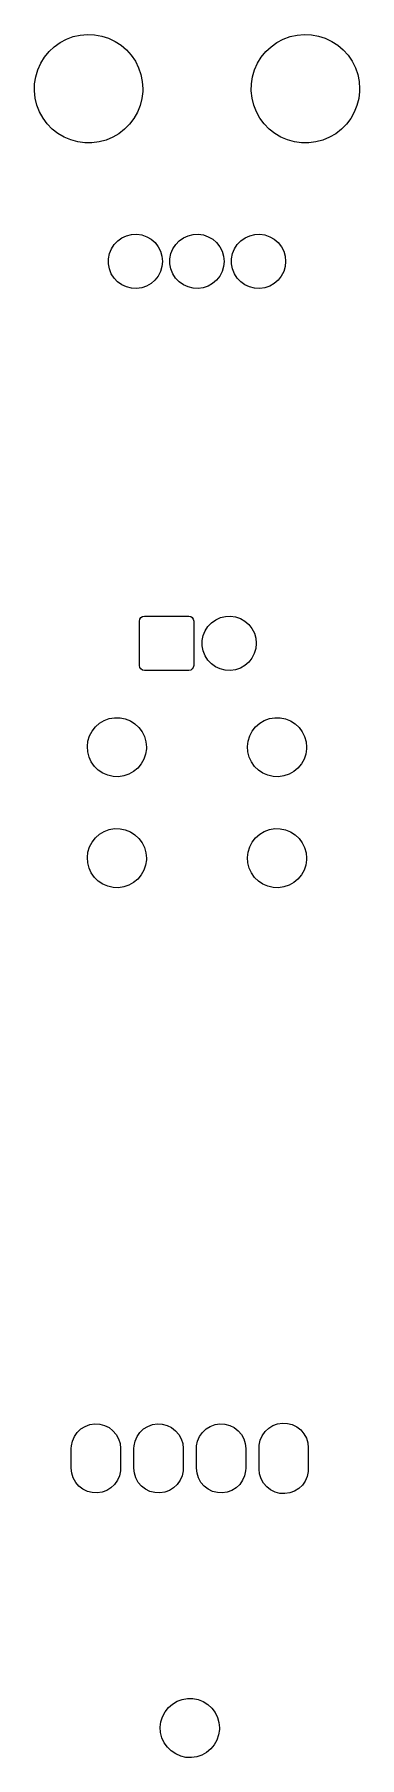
# Model space of a CAD drawing. Extents: x 10 to 584, y -410 to -10.
# Drawn here: x 219.4 to 232.6, y -297.6 to -227.7 of the extents above; entities that cross this region are included whole.
import ezdxf

# ---------------------------------------------------------------- set-up
doc = ezdxf.new("R2010")
doc.units = 0
doc.layers.add('BLACK', color=7, linetype='CONTINUOUS')

msp = doc.modelspace()

# ---------------------------------------------------------------- linework, layer by layer
at = {"layer": 'BLACK', "linetype": 'CONTINUOUS'}
for p, q in [((220.986, -227.812), (221.271, -227.749)), ((221.271, -227.749), (221.561, -227.723)), ((221.561, -227.723), (221.852, -227.737)), ((221.852, -227.737), (222.139, -227.788)), ((229.786, -227.812), (230.071, -227.749)), ((230.071, -227.749), (230.361, -227.723)), ((230.361, -227.723), (230.652, -227.737)), ((230.652, -227.737), (230.939, -227.788)), ((219.818, -228.642), (220.003, -228.417)), ((220.003, -228.417), (220.217, -228.218)), ((220.217, -228.218), (220.454, -228.049)), ((220.454, -228.049), (220.712, -227.913)), ((220.712, -227.913), (220.986, -227.812)), ((222.139, -227.788), (222.417, -227.877)), ((222.417, -227.877), (222.68, -228.002)), ((222.68, -228.002), (222.925, -228.161)), ((222.925, -228.161), (223.146, -228.351)), ((223.146, -228.351), (223.341, -228.568)), ((228.618, -228.642), (228.803, -228.417)), ((228.803, -228.417), (229.017, -228.218)), ((229.017, -228.218), (229.254, -228.049)), ((229.254, -228.049), (229.512, -227.913)), ((229.512, -227.913), (229.786, -227.812)), ((230.939, -227.788), (231.217, -227.877)), ((231.217, -227.877), (231.48, -228.002)), ((231.48, -228.002), (231.725, -228.161)), ((231.725, -228.161), (231.946, -228.351)), ((231.946, -228.351), (232.141, -228.568)), ((219.462, -229.435), (219.545, -229.156)), ((219.545, -229.156), (219.665, -228.89)), ((219.665, -228.89), (219.818, -228.642)), ((223.341, -228.568), (223.505, -228.81)), ((223.505, -228.81), (223.635, -229.07)), ((223.635, -229.07), (223.73, -229.346)), ((228.262, -229.435), (228.345, -229.156)), ((228.345, -229.156), (228.465, -228.89)), ((228.465, -228.89), (228.618, -228.642)), ((232.141, -228.568), (232.305, -228.81)), ((232.305, -228.81), (232.435, -229.07)), ((232.435, -229.07), (232.53, -229.346)), ((219.409, -230.015), (219.416, -229.723)), ((219.416, -229.723), (219.462, -229.435)), ((223.73, -229.346), (223.788, -229.632)), ((223.788, -229.632), (223.807, -229.923)), ((228.209, -230.015), (228.216, -229.723)), ((228.216, -229.723), (228.262, -229.435)), ((232.53, -229.346), (232.588, -229.632)), ((232.588, -229.632), (232.607, -229.923)), ((219.441, -230.305), (219.409, -230.015)), ((219.51, -230.588), (219.441, -230.305)), ((223.771, -230.32), (223.7, -230.603)), ((223.805, -230.03), (223.771, -230.32)), ((223.807, -229.923), (223.805, -230.03)), ((228.241, -230.305), (228.209, -230.015)), ((228.31, -230.588), (228.241, -230.305)), ((232.571, -230.32), (232.5, -230.603)), ((232.605, -230.03), (232.571, -230.32)), ((232.607, -229.923), (232.605, -230.03)), ((219.617, -230.86), (219.51, -230.588)), ((219.758, -231.115), (219.617, -230.86)), ((219.932, -231.349), (219.758, -231.115)), ((223.448, -231.127), (223.273, -231.36)), ((223.591, -230.873), (223.448, -231.127)), ((223.7, -230.603), (223.591, -230.873)), ((228.417, -230.86), (228.31, -230.588)), ((228.558, -231.115), (228.417, -230.86)), ((228.732, -231.349), (228.558, -231.115)), ((232.248, -231.127), (232.073, -231.36)), ((232.391, -230.873), (232.248, -231.127)), ((232.5, -230.603), (232.391, -230.873)), ((220.135, -231.558), (219.932, -231.349)), ((220.364, -231.738), (220.135, -231.558)), ((220.615, -231.886), (220.364, -231.738)), ((220.884, -232), (220.615, -231.886)), ((222.585, -231.893), (222.316, -232.005)), ((222.837, -231.747), (222.585, -231.893)), ((223.068, -231.568), (222.837, -231.747)), ((223.273, -231.36), (223.068, -231.568)), ((228.935, -231.558), (228.732, -231.349)), ((229.164, -231.738), (228.935, -231.558)), ((229.415, -231.886), (229.164, -231.738)), ((229.684, -232), (229.415, -231.886)), ((231.385, -231.893), (231.116, -232.005)), ((231.637, -231.747), (231.385, -231.893)), ((231.868, -231.568), (231.637, -231.747)), ((232.073, -231.36), (231.868, -231.568)), ((221.165, -232.078), (220.884, -232)), ((221.454, -232.117), (221.165, -232.078)), ((221.745, -232.118), (221.454, -232.117)), ((222.035, -232.081), (221.745, -232.118)), ((222.316, -232.005), (222.035, -232.081)), ((229.965, -232.078), (229.684, -232)), ((230.254, -232.117), (229.965, -232.078)), ((230.545, -232.118), (230.254, -232.117)), ((230.835, -232.081), (230.545, -232.118)), ((231.116, -232.005), (230.835, -232.081)), ((222.644, -236.241), (222.788, -236.09)), ((222.788, -236.09), (222.959, -235.969)), ((222.959, -235.969), (223.149, -235.883)), ((223.149, -235.883), (223.352, -235.834)), ((223.352, -235.834), (223.561, -235.824)), ((223.561, -235.824), (223.768, -235.854)), ((223.768, -235.854), (223.965, -235.923)), ((223.965, -235.923), (224.146, -236.027)), ((224.146, -236.027), (224.304, -236.164)), ((225.144, -236.241), (225.288, -236.09)), ((225.288, -236.09), (225.459, -235.969)), ((225.459, -235.969), (225.649, -235.883)), ((225.649, -235.883), (225.852, -235.834)), ((225.852, -235.834), (226.061, -235.824)), ((226.061, -235.824), (226.268, -235.854)), ((226.268, -235.854), (226.465, -235.923)), ((226.465, -235.923), (226.646, -236.027)), ((226.646, -236.027), (226.804, -236.164)), ((227.644, -236.241), (227.788, -236.09)), ((227.788, -236.09), (227.959, -235.969)), ((227.959, -235.969), (228.149, -235.883)), ((228.149, -235.883), (228.352, -235.834)), ((228.352, -235.834), (228.561, -235.824)), ((228.561, -235.824), (228.768, -235.854)), ((228.768, -235.854), (228.965, -235.923)), ((228.965, -235.923), (229.146, -236.027)), ((229.146, -236.027), (229.304, -236.164)), ((222.412, -236.815), (222.452, -236.61)), ((222.412, -237.024), (222.412, -236.815)), ((222.452, -236.61), (222.531, -236.417)), ((222.531, -236.417), (222.644, -236.241)), ((224.304, -236.164), (224.433, -236.329)), ((224.433, -236.329), (224.529, -236.514)), ((224.529, -236.514), (224.587, -236.715)), ((224.587, -236.715), (224.607, -236.923)), ((224.912, -236.815), (224.952, -236.61)), ((224.912, -237.024), (224.912, -236.815)), ((224.952, -236.61), (225.031, -236.417)), ((225.031, -236.417), (225.144, -236.241)), ((226.804, -236.164), (226.933, -236.329)), ((226.933, -236.329), (227.029, -236.514)), ((227.029, -236.514), (227.087, -236.715)), ((227.087, -236.715), (227.107, -236.923)), ((227.412, -236.815), (227.452, -236.61)), ((227.412, -237.024), (227.412, -236.815)), ((227.452, -236.61), (227.531, -236.417)), ((227.531, -236.417), (227.644, -236.241)), ((229.304, -236.164), (229.433, -236.329)), ((229.433, -236.329), (229.529, -236.514)), ((229.529, -236.514), (229.587, -236.715)), ((229.587, -236.715), (229.607, -236.923)), ((222.451, -237.23), (222.412, -237.024)), ((222.528, -237.424), (222.451, -237.23)), ((222.64, -237.6), (222.528, -237.424)), ((224.43, -237.522), (224.3, -237.686)), ((224.526, -237.337), (224.43, -237.522)), ((224.586, -237.136), (224.526, -237.337)), ((224.607, -236.929), (224.586, -237.136)), ((224.607, -236.923), (224.607, -236.929)), ((224.951, -237.23), (224.912, -237.024)), ((225.028, -237.424), (224.951, -237.23)), ((225.14, -237.6), (225.028, -237.424)), ((226.93, -237.522), (226.8, -237.686)), ((227.026, -237.337), (226.93, -237.522)), ((227.086, -237.136), (227.026, -237.337)), ((227.107, -236.929), (227.086, -237.136)), ((227.107, -236.923), (227.107, -236.929)), ((227.451, -237.23), (227.412, -237.024)), ((227.528, -237.424), (227.451, -237.23)), ((227.64, -237.6), (227.528, -237.424)), ((229.43, -237.522), (229.3, -237.686)), ((229.526, -237.337), (229.43, -237.522)), ((229.586, -237.136), (229.526, -237.337)), ((229.607, -236.929), (229.586, -237.136)), ((229.607, -236.923), (229.607, -236.929)), ((222.784, -237.752), (222.64, -237.6)), ((222.954, -237.874), (222.784, -237.752)), ((223.144, -237.961), (222.954, -237.874)), ((223.347, -238.011), (223.144, -237.961)), ((223.555, -238.022), (223.347, -238.011)), ((223.762, -237.993), (223.555, -238.022)), ((223.96, -237.925), (223.762, -237.993)), ((224.141, -237.822), (223.96, -237.925)), ((224.3, -237.686), (224.141, -237.822)), ((225.284, -237.752), (225.14, -237.6)), ((225.454, -237.874), (225.284, -237.752)), ((225.644, -237.961), (225.454, -237.874)), ((225.847, -238.011), (225.644, -237.961)), ((226.055, -238.022), (225.847, -238.011)), ((226.262, -237.993), (226.055, -238.022)), ((226.46, -237.925), (226.262, -237.993)), ((226.641, -237.822), (226.46, -237.925)), ((226.8, -237.686), (226.641, -237.822)), ((227.784, -237.752), (227.64, -237.6)), ((227.954, -237.874), (227.784, -237.752)), ((228.144, -237.961), (227.954, -237.874)), ((228.347, -238.011), (228.144, -237.961)), ((228.555, -238.022), (228.347, -238.011)), ((228.762, -237.993), (228.555, -238.022)), ((228.96, -237.925), (228.762, -237.993)), ((229.141, -237.822), (228.96, -237.925)), ((229.3, -237.686), (229.141, -237.822)), ((223.674, -251.511), (223.689, -251.434)), ((223.674, -253.311), (223.674, -251.511)), ((223.689, -251.434), (223.733, -251.369)), ((223.733, -251.369), (223.798, -251.326)), ((223.798, -251.326), (223.874, -251.311)), ((223.874, -251.311), (225.674, -251.311)), ((225.674, -251.311), (225.751, -251.326)), ((225.751, -251.326), (225.816, -251.369)), ((225.816, -251.369), (225.859, -251.434)), ((225.859, -251.434), (225.874, -251.511)), ((225.874, -251.511), (225.874, -253.311)), ((226.595, -251.578), (226.766, -251.457)), ((226.766, -251.457), (226.956, -251.371)), ((226.956, -251.371), (227.159, -251.322)), ((227.159, -251.322), (227.368, -251.312)), ((227.368, -251.312), (227.575, -251.342)), ((227.575, -251.342), (227.772, -251.411)), ((227.772, -251.411), (227.953, -251.515)), ((227.953, -251.515), (228.111, -251.652)), ((226.219, -252.303), (226.259, -252.098)), ((226.259, -252.098), (226.338, -251.905)), ((226.338, -251.905), (226.451, -251.729)), ((226.451, -251.729), (226.595, -251.578)), ((228.111, -251.652), (228.24, -251.817)), ((228.24, -251.817), (228.336, -252.002)), ((228.336, -252.002), (228.394, -252.203)), ((228.394, -252.203), (228.414, -252.411)), ((226.219, -252.512), (226.219, -252.303)), ((226.258, -252.718), (226.219, -252.512)), ((226.335, -252.912), (226.258, -252.718)), ((226.447, -253.088), (226.335, -252.912)), ((228.333, -252.825), (228.237, -253.01)), ((228.393, -252.624), (228.333, -252.825)), ((228.414, -252.417), (228.393, -252.624)), ((228.414, -252.411), (228.414, -252.417)), ((223.689, -253.387), (223.674, -253.311)), ((223.733, -253.452), (223.689, -253.387)), ((223.798, -253.496), (223.733, -253.452)), ((223.874, -253.511), (223.798, -253.496)), ((225.674, -253.511), (223.874, -253.511)), ((225.751, -253.496), (225.674, -253.511)), ((225.816, -253.452), (225.751, -253.496)), ((225.859, -253.387), (225.816, -253.452)), ((225.874, -253.311), (225.859, -253.387)), ((226.591, -253.24), (226.447, -253.088)), ((226.761, -253.362), (226.591, -253.24)), ((226.951, -253.449), (226.761, -253.362)), ((227.154, -253.499), (226.951, -253.449)), ((227.362, -253.51), (227.154, -253.499)), ((227.569, -253.481), (227.362, -253.51)), ((227.767, -253.413), (227.569, -253.481)), ((227.948, -253.31), (227.767, -253.413)), ((228.107, -253.174), (227.948, -253.31)), ((228.237, -253.01), (228.107, -253.174)), ((221.887, -255.797), (222.052, -255.652)), ((222.052, -255.652), (222.241, -255.54)), ((222.241, -255.54), (222.447, -255.464)), ((222.447, -255.464), (222.663, -255.426)), ((222.663, -255.426), (222.883, -255.429)), ((222.883, -255.429), (223.098, -255.472)), ((223.098, -255.472), (223.302, -255.554)), ((223.302, -255.554), (223.488, -255.671)), ((223.488, -255.671), (223.649, -255.82)), ((228.387, -255.797), (228.552, -255.652)), ((228.552, -255.652), (228.741, -255.54)), ((228.741, -255.54), (228.947, -255.464)), ((228.947, -255.464), (229.163, -255.426)), ((229.163, -255.426), (229.383, -255.429)), ((229.383, -255.429), (229.598, -255.472)), ((229.598, -255.472), (229.802, -255.554)), ((229.802, -255.554), (229.988, -255.671)), ((229.988, -255.671), (230.149, -255.82)), ((221.558, -256.591), (221.583, -256.373)), ((221.583, -256.373), (221.649, -256.164)), ((221.649, -256.164), (221.751, -255.969)), ((221.751, -255.969), (221.887, -255.797)), ((223.649, -255.82), (223.78, -255.996)), ((223.78, -255.996), (223.877, -256.193)), ((223.877, -256.193), (223.937, -256.404)), ((223.937, -256.404), (223.957, -256.623)), ((228.058, -256.591), (228.083, -256.373)), ((228.083, -256.373), (228.149, -256.164)), ((228.149, -256.164), (228.251, -255.969)), ((228.251, -255.969), (228.387, -255.797)), ((230.149, -255.82), (230.28, -255.996)), ((230.28, -255.996), (230.377, -256.193)), ((230.377, -256.193), (230.437, -256.404)), ((230.437, -256.404), (230.457, -256.623)), ((221.572, -256.811), (221.558, -256.591)), ((221.626, -257.023), (221.572, -256.811)), ((221.718, -257.223), (221.626, -257.023)), ((223.853, -257.111), (223.746, -257.302)), ((223.924, -256.903), (223.853, -257.111)), ((223.956, -256.686), (223.924, -256.903)), ((223.957, -256.623), (223.956, -256.686)), ((228.072, -256.811), (228.058, -256.591)), ((228.126, -257.023), (228.072, -256.811)), ((228.218, -257.223), (228.126, -257.023)), ((230.353, -257.111), (230.246, -257.302)), ((230.424, -256.903), (230.353, -257.111)), ((230.456, -256.686), (230.424, -256.903)), ((230.457, -256.623), (230.456, -256.686)), ((221.845, -257.402), (221.718, -257.223)), ((222.002, -257.555), (221.845, -257.402)), ((222.185, -257.677), (222.002, -257.555)), ((222.386, -257.764), (222.185, -257.677)), ((222.601, -257.813), (222.386, -257.764)), ((223.037, -257.79), (222.82, -257.821)), ((223.245, -257.719), (223.037, -257.79)), ((223.437, -257.612), (223.245, -257.719)), ((223.606, -257.471), (223.437, -257.612)), ((223.746, -257.302), (223.606, -257.471)), ((228.345, -257.402), (228.218, -257.223)), ((228.502, -257.555), (228.345, -257.402)), ((228.685, -257.677), (228.502, -257.555)), ((228.886, -257.764), (228.685, -257.677)), ((229.101, -257.813), (228.886, -257.764)), ((229.537, -257.79), (229.32, -257.821)), ((229.745, -257.719), (229.537, -257.79)), ((229.937, -257.612), (229.745, -257.719)), ((230.106, -257.471), (229.937, -257.612)), ((230.246, -257.302), (230.106, -257.471)), ((222.82, -257.821), (222.601, -257.813)), ((229.32, -257.821), (229.101, -257.813)), ((221.649, -260.664), (221.751, -260.469)), ((221.751, -260.469), (221.887, -260.297)), ((221.887, -260.297), (222.052, -260.152)), ((222.052, -260.152), (222.241, -260.04)), ((222.241, -260.04), (222.447, -259.964)), ((222.447, -259.964), (222.663, -259.926)), ((222.663, -259.926), (222.883, -259.929)), ((222.883, -259.929), (223.098, -259.972)), ((223.098, -259.972), (223.302, -260.054)), ((223.302, -260.054), (223.488, -260.171)), ((223.488, -260.171), (223.649, -260.32)), ((223.649, -260.32), (223.78, -260.496)), ((223.78, -260.496), (223.877, -260.693)), ((228.149, -260.664), (228.251, -260.469)), ((228.251, -260.469), (228.387, -260.297)), ((228.387, -260.297), (228.552, -260.152)), ((228.552, -260.152), (228.741, -260.04)), ((228.741, -260.04), (228.947, -259.964)), ((228.947, -259.964), (229.163, -259.926)), ((229.163, -259.926), (229.383, -259.929)), ((229.383, -259.929), (229.598, -259.972)), ((229.598, -259.972), (229.802, -260.054)), ((229.802, -260.054), (229.988, -260.171)), ((229.988, -260.171), (230.149, -260.32)), ((230.149, -260.32), (230.28, -260.496)), ((230.28, -260.496), (230.377, -260.693)), ((221.558, -261.091), (221.583, -260.873)), ((221.572, -261.311), (221.558, -261.091)), ((221.583, -260.873), (221.649, -260.664)), ((223.877, -260.693), (223.937, -260.904)), ((223.956, -261.186), (223.924, -261.403)), ((223.937, -260.904), (223.957, -261.123)), ((223.957, -261.123), (223.956, -261.186)), ((228.058, -261.091), (228.083, -260.873)), ((228.072, -261.311), (228.058, -261.091)), ((228.083, -260.873), (228.149, -260.664)), ((230.377, -260.693), (230.437, -260.904)), ((230.456, -261.186), (230.424, -261.403)), ((230.437, -260.904), (230.457, -261.123)), ((230.457, -261.123), (230.456, -261.186)), ((221.626, -261.523), (221.572, -261.311)), ((221.718, -261.723), (221.626, -261.523)), ((221.845, -261.902), (221.718, -261.723)), ((222.002, -262.055), (221.845, -261.902)), ((223.606, -261.971), (223.437, -262.112)), ((223.746, -261.802), (223.606, -261.971)), ((223.853, -261.611), (223.746, -261.802)), ((223.924, -261.403), (223.853, -261.611)), ((228.126, -261.523), (228.072, -261.311)), ((228.218, -261.723), (228.126, -261.523)), ((228.345, -261.902), (228.218, -261.723)), ((228.502, -262.055), (228.345, -261.902)), ((230.106, -261.971), (229.937, -262.112)), ((230.246, -261.802), (230.106, -261.971)), ((230.353, -261.611), (230.246, -261.802)), ((230.424, -261.403), (230.353, -261.611)), ((222.185, -262.177), (222.002, -262.055)), ((222.386, -262.264), (222.185, -262.177)), ((222.601, -262.313), (222.386, -262.264)), ((222.82, -262.321), (222.601, -262.313)), ((223.037, -262.29), (222.82, -262.321)), ((223.245, -262.219), (223.037, -262.29)), ((223.437, -262.112), (223.245, -262.219)), ((228.685, -262.177), (228.502, -262.055)), ((228.886, -262.264), (228.685, -262.177)), ((229.101, -262.313), (228.886, -262.264)), ((229.32, -262.321), (229.101, -262.313)), ((229.537, -262.29), (229.32, -262.321)), ((229.745, -262.219), (229.537, -262.29)), ((229.937, -262.112), (229.745, -262.219)), ((221.15, -284.407), (221.297, -284.269)), ((221.297, -284.269), (221.469, -284.162)), ((221.469, -284.162), (221.659, -284.092)), ((221.659, -284.092), (221.858, -284.062)), ((221.858, -284.062), (222.06, -284.073)), ((222.06, -284.073), (222.256, -284.124)), ((222.256, -284.124), (222.437, -284.213)), ((222.437, -284.213), (222.597, -284.337)), ((222.597, -284.337), (222.728, -284.49)), ((223.69, -284.407), (223.837, -284.269)), ((223.837, -284.269), (224.009, -284.162)), ((224.009, -284.162), (224.199, -284.092)), ((224.199, -284.092), (224.398, -284.062)), ((224.398, -284.062), (224.6, -284.073)), ((224.6, -284.073), (224.796, -284.124)), ((224.796, -284.124), (224.977, -284.213)), ((224.977, -284.213), (225.137, -284.337)), ((225.137, -284.337), (225.268, -284.49)), ((226.23, -284.407), (226.377, -284.269)), ((226.377, -284.269), (226.549, -284.162)), ((226.549, -284.162), (226.739, -284.092)), ((226.739, -284.092), (226.938, -284.062)), ((226.938, -284.062), (227.14, -284.073)), ((227.14, -284.073), (227.336, -284.124)), ((227.336, -284.124), (227.517, -284.213)), ((227.517, -284.213), (227.677, -284.337)), ((227.677, -284.337), (227.808, -284.49)), ((228.77, -284.376), (228.917, -284.238)), ((228.917, -284.238), (229.089, -284.131)), ((229.089, -284.131), (229.279, -284.061)), ((229.279, -284.061), (229.478, -284.031)), ((229.478, -284.031), (229.68, -284.042)), ((229.68, -284.042), (229.876, -284.093)), ((229.876, -284.093), (230.057, -284.182)), ((230.057, -284.182), (230.217, -284.306)), ((230.217, -284.306), (230.348, -284.459)), ((220.907, -285.061), (220.913, -284.956)), ((220.907, -285.861), (220.907, -285.061)), ((220.913, -284.956), (220.954, -284.758)), ((220.954, -284.758), (221.034, -284.573)), ((221.034, -284.573), (221.15, -284.407)), ((222.728, -284.49), (222.826, -284.667)), ((222.826, -284.667), (222.887, -284.86)), ((222.887, -284.86), (222.907, -285.061)), ((222.907, -285.061), (222.907, -285.861)), ((223.447, -285.061), (223.453, -284.956)), ((223.447, -285.861), (223.447, -285.061)), ((223.453, -284.956), (223.494, -284.758)), ((223.494, -284.758), (223.574, -284.573)), ((223.574, -284.573), (223.69, -284.407)), ((225.268, -284.49), (225.366, -284.667)), ((225.366, -284.667), (225.427, -284.86)), ((225.427, -284.86), (225.447, -285.061)), ((225.447, -285.061), (225.447, -285.861)), ((225.987, -285.061), (225.993, -284.956)), ((225.987, -285.861), (225.987, -285.061)), ((225.993, -284.956), (226.034, -284.758)), ((226.034, -284.758), (226.114, -284.573)), ((226.114, -284.573), (226.23, -284.407)), ((227.808, -284.49), (227.906, -284.667)), ((227.906, -284.667), (227.967, -284.86)), ((227.967, -284.86), (227.987, -285.061)), ((227.987, -285.061), (227.987, -285.861)), ((228.527, -285.03), (228.533, -284.925)), ((228.527, -285.892), (228.527, -285.03)), ((228.533, -284.925), (228.574, -284.727)), ((228.574, -284.727), (228.654, -284.542)), ((228.654, -284.542), (228.77, -284.376)), ((230.348, -284.459), (230.446, -284.636)), ((230.446, -284.636), (230.507, -284.829)), ((230.507, -284.829), (230.527, -285.03)), ((230.527, -285.03), (230.527, -285.892)), ((220.928, -286.062), (220.907, -285.861)), ((220.988, -286.255), (220.928, -286.062)), ((221.086, -286.432), (220.988, -286.255)), ((221.218, -286.585), (221.086, -286.432)), ((222.78, -286.349), (222.664, -286.514)), ((222.86, -286.163), (222.78, -286.349)), ((222.902, -285.965), (222.86, -286.163)), ((222.907, -285.861), (222.902, -285.965)), ((223.468, -286.062), (223.447, -285.861)), ((223.528, -286.255), (223.468, -286.062)), ((223.626, -286.432), (223.528, -286.255)), ((223.758, -286.585), (223.626, -286.432)), ((225.32, -286.349), (225.204, -286.514)), ((225.4, -286.163), (225.32, -286.349)), ((225.442, -285.965), (225.4, -286.163)), ((225.447, -285.861), (225.442, -285.965)), ((226.008, -286.062), (225.987, -285.861)), ((226.068, -286.255), (226.008, -286.062)), ((226.166, -286.432), (226.068, -286.255)), ((226.298, -286.585), (226.166, -286.432)), ((227.86, -286.349), (227.744, -286.514)), ((227.94, -286.163), (227.86, -286.349)), ((227.982, -285.965), (227.94, -286.163)), ((227.987, -285.861), (227.982, -285.965)), ((228.548, -286.093), (228.527, -285.892)), ((228.608, -286.286), (228.548, -286.093)), ((228.706, -286.463), (228.608, -286.286)), ((230.4, -286.38), (230.284, -286.545)), ((230.48, -286.194), (230.4, -286.38)), ((230.522, -285.996), (230.48, -286.194)), ((230.527, -285.892), (230.522, -285.996)), ((221.377, -286.709), (221.218, -286.585)), ((221.559, -286.798), (221.377, -286.709)), ((221.754, -286.849), (221.559, -286.798)), ((221.956, -286.86), (221.754, -286.849)), ((222.156, -286.829), (221.956, -286.86)), ((222.346, -286.76), (222.156, -286.829)), ((222.517, -286.653), (222.346, -286.76)), ((222.664, -286.514), (222.517, -286.653)), ((223.917, -286.709), (223.758, -286.585)), ((224.099, -286.798), (223.917, -286.709)), ((224.294, -286.849), (224.099, -286.798)), ((224.496, -286.86), (224.294, -286.849)), ((224.696, -286.829), (224.496, -286.86)), ((224.886, -286.76), (224.696, -286.829)), ((225.057, -286.653), (224.886, -286.76)), ((225.204, -286.514), (225.057, -286.653)), ((226.457, -286.709), (226.298, -286.585)), ((226.639, -286.798), (226.457, -286.709)), ((226.834, -286.849), (226.639, -286.798)), ((227.036, -286.86), (226.834, -286.849)), ((227.236, -286.829), (227.036, -286.86)), ((227.426, -286.76), (227.236, -286.829)), ((227.597, -286.653), (227.426, -286.76)), ((227.744, -286.514), (227.597, -286.653)), ((228.838, -286.616), (228.706, -286.463)), ((228.997, -286.74), (228.838, -286.616)), ((229.179, -286.829), (228.997, -286.74)), ((229.374, -286.88), (229.179, -286.829)), ((229.576, -286.891), (229.374, -286.88)), ((229.776, -286.86), (229.576, -286.891)), ((229.966, -286.791), (229.776, -286.86)), ((230.137, -286.684), (229.966, -286.791)), ((230.284, -286.545), (230.137, -286.684)), ((224.847, -295.567), (225.012, -295.422)), ((225.012, -295.422), (225.201, -295.31)), ((225.201, -295.31), (225.407, -295.234)), ((225.407, -295.234), (225.623, -295.196)), ((225.623, -295.196), (225.843, -295.199)), ((225.843, -295.199), (226.058, -295.242)), ((226.058, -295.242), (226.262, -295.324)), ((226.262, -295.324), (226.448, -295.441)), ((226.448, -295.441), (226.609, -295.59)), ((224.518, -296.361), (224.543, -296.143)), ((224.543, -296.143), (224.609, -295.934)), ((224.609, -295.934), (224.711, -295.739)), ((224.711, -295.739), (224.847, -295.567)), ((226.609, -295.59), (226.74, -295.766)), ((226.74, -295.766), (226.837, -295.963)), ((226.837, -295.963), (226.897, -296.174)), ((226.897, -296.174), (226.917, -296.393)), ((224.532, -296.581), (224.518, -296.361)), ((224.586, -296.793), (224.532, -296.581)), ((224.678, -296.993), (224.586, -296.793)), ((226.813, -296.881), (226.706, -297.072)), ((226.884, -296.673), (226.813, -296.881)), ((226.916, -296.456), (226.884, -296.673)), ((226.917, -296.393), (226.916, -296.456)), ((224.805, -297.172), (224.678, -296.993)), ((224.962, -297.325), (224.805, -297.172)), ((225.145, -297.447), (224.962, -297.325)), ((225.346, -297.534), (225.145, -297.447)), ((225.561, -297.583), (225.346, -297.534)), ((225.78, -297.591), (225.561, -297.583)), ((225.997, -297.56), (225.78, -297.591)), ((226.205, -297.489), (225.997, -297.56)), ((226.397, -297.382), (226.205, -297.489)), ((226.566, -297.241), (226.397, -297.382)), ((226.706, -297.072), (226.566, -297.241))]:
    msp.add_line(p, q, dxfattribs=at)

doc.saveas('drawing.dxf')
